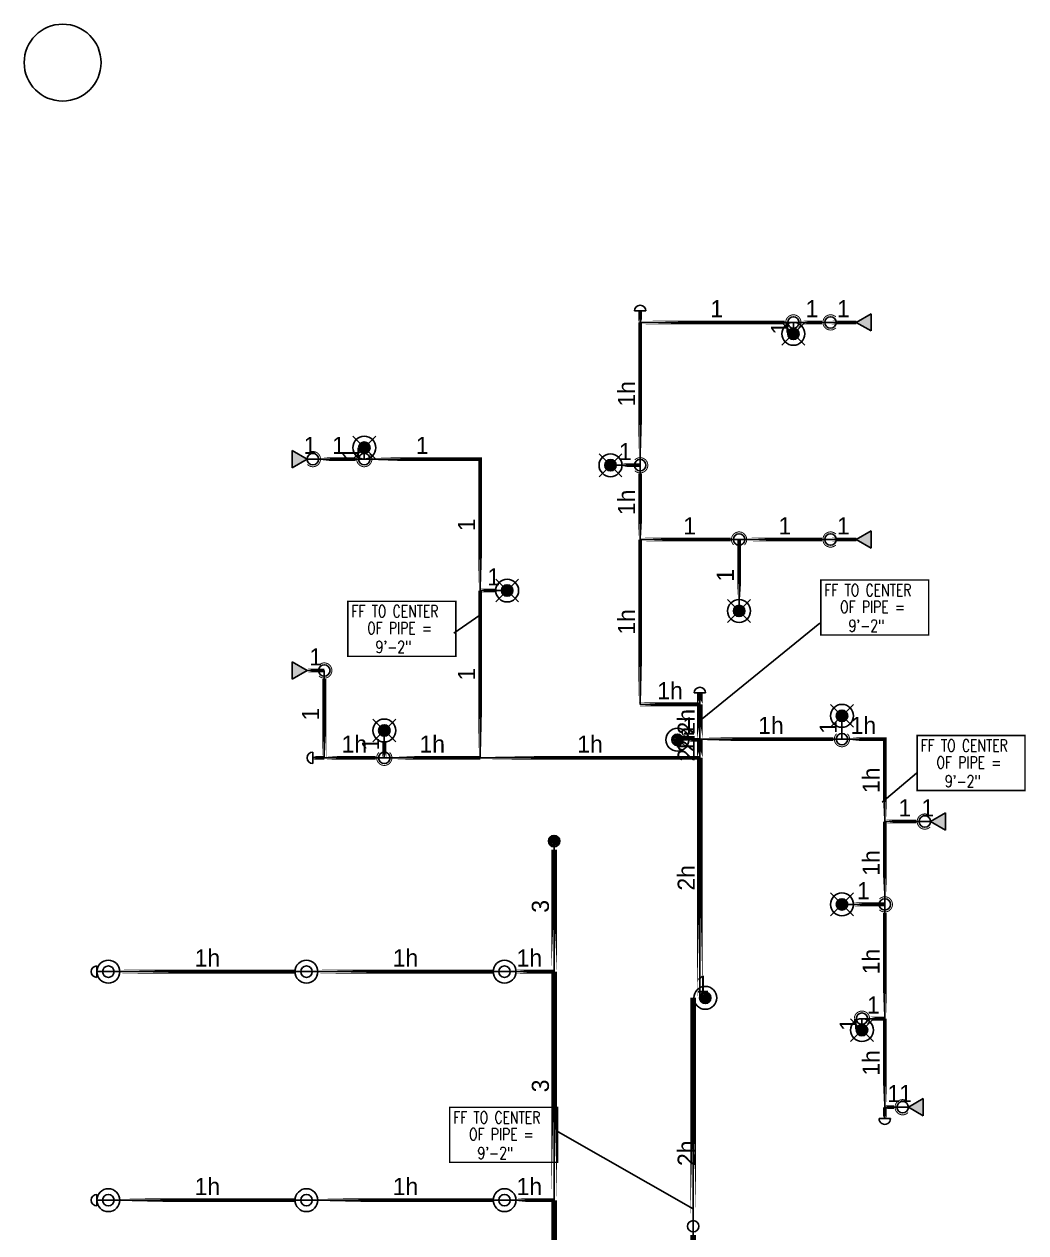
# Model space of a CAD drawing. Header units: inches. Extents: x -3368 to 19, y 7 to 1465.
# Drawn here: x -3368 to -2842, y 831 to 1465 of the extents above; entities that cross this region are included whole.
import ezdxf
from ezdxf.enums import TextEntityAlignment as Align

# ---------------------------------------------------------------- set-up
doc = ezdxf.new("R2010")
doc.units = ezdxf.units.IN
doc.header["$MEASUREMENT"] = 0
for name, color, linetype in [('Coordination', 1, 'Continuous'), ('headdn', 7, 'Continuous'), ('HEADUP', 4, 'Continuous'), ('PIPEBL', 4, 'Continuous'), ('pipemn', 6, 'Continuous'), ('PIPESPC', 7, 'Continuous'), ('spk-cap', 7, 'Continuous'), ('spk-pipedrop', 7, 'Continuous'), ('spk-piperise', 7, 'Continuous'), ('TIDYPIPE', 7, 'Continuous')]:
    doc.layers.add(name, color=color, linetype=linetype)
doc.styles.add('PDA1', font='ROMAND', dxfattribs={"width": 0.755})
doc.styles.add('PIPE', font='PIPE.SHX')

# ---------------------------------------------------------------- blocks, each defined once
blk = doc.blocks.new('dpend1')
for radius in [6, 3]:
    blk.add_circle((0, 0), radius)
for points in [[(0.01, 2.97), (-2.53, -1.59), (-2.62, 1.36)], [(0.01, 2.97), (-2.49, -1.59), (2.52, -1.59)], [(2.52, -1.59), (0.01, 2.97), (2.6, 1.47)], [(2.52, -1.59), (-2.53, -1.59), (0.01, -2.98)]]:
    blk.add_solid(points)
blk = doc.blocks.new('SPRIG1')
for radius in [6, 3]:
    blk.add_circle((0, 0), radius)
blk = doc.blocks.new('drop')
blk.add_circle((0, 0), 3)
for points in [[(0.01, 2.97), (-2.53, -1.59), (-2.62, 1.36)], [(0.01, 2.97), (-2.49, -1.59), (2.52, -1.59)], [(2.52, -1.59), (0.01, 2.97), (2.6, 1.47)], [(2.52, -1.59), (-2.53, -1.59), (0.01, -2.98)]]:
    blk.add_solid(points)
blk = doc.blocks.new('CAP')
blk.add_line((0, 3), (0, -3))
blk.add_arc((0, 0), 3, 270, 90)
blk = doc.blocks.new('side2')
for p, q in [((0, 0), (7.79, 4.5)), ((7.79, -4.5), (0, 0)), ((7.79, 4.5), (7.79, -4.5))]:
    blk.add_line(p, q)
blk.add_solid([(7.79, -4.5), (0, 0), (7.79, 4.5)])
blk = doc.blocks.new('rise')
blk.add_circle((0, 0), 3)
blk = doc.blocks.new('dpend2')
for p, q in [((-6, -6), (6, 6)), ((6, -6), (-6, 6))]:
    blk.add_line(p, q)
for radius in [6, 3]:
    blk.add_circle((0, 0), radius)
for points in [[(0, 0), (-3, 0), (-2.08, 2.07)], [(0, 0), (-3, 0), (-2.08, -2.07)], [(0, 0), (0, 3), (-2.12, 2.14)], [(0, 0), (0, -3), (-2.12, -2.14)], [(0, 0), (0, 3), (2.12, 2.14)], [(0, 0), (3, 0), (2.08, 2.07)], [(0, 0), (3, 0), (2.08, -2.07)], [(0, 0), (0, -3), (2.12, -2.14)]]:
    blk.add_solid(points)
blk = doc.blocks.new('PIPESPC')
at = {"layer": 'PIPESPC', "style": 'PIPE', "width": 0.9}
blk.add_attdef('SIZE', text='', height=9, dxfattribs=at).set_placement((0, 4.02), align=Align.CENTER)
at = {"layer": 'PIPESPC', "style": 'PIPE', "flags": 1}
blk.add_attdef('SCHED', (25.3, 3.89), '', height=9, dxfattribs=at)
blk = doc.blocks.new('TIDYRUN')
at = {"const_width": 0.5}
blk.add_lwpolyline([(-2.83, 2.83, -2.414214), (-2.83, -2.83, -1.737895)], format="xyb", dxfattribs=at)

msp = doc.modelspace()

# ---------------------------------------------------------------- linework, layer by layer
at = {"layer": 'Coordination', "color": 1}
for p, q in [((-3129.03, 1154.88), (-3142.62, 1145.45)), ((-3012.27, 1100.52), (-2950.43, 1150.69)), ((-2917.71, 1056.65), (-2899.68, 1071.89)), ((-3016.9, 843.25), (-3087.85, 883.68))]:
    msp.add_line(p, q, dxfattribs=at)
at = {"layer": 'Coordination', "color": 1, "const_width": 0.75}
for points in [[(-2949.98, 1173.34), (-2949.98, 1144.47), (-2893.31, 1144.47), (-2893.31, 1173.34), (-2949.98, 1173.34)], [(-3198.26, 1162.22), (-3198.26, 1133.35), (-3141.59, 1133.35), (-3141.59, 1162.22), (-3198.26, 1162.22)], [(-2899.39, 1091.71), (-2899.39, 1062.84), (-2842.72, 1062.84), (-2842.72, 1091.71), (-2899.39, 1091.71)], [(-3144.79, 896.46), (-3144.79, 867.59), (-3088.12, 867.59), (-3088.12, 896.46), (-3144.79, 896.46)]]:
    msp.add_lwpolyline(points, dxfattribs=at)
at = {"layer": 'PIPEBL', "color": 1}
for p, q in [((-3044.8, 1308.63), (-3044.8, 1314.63)), ((-3044.8, 1233.63), (-3044.8, 1308.63)), ((-3044.8, 1308.63), (-2964.37, 1308.63)), ((-2944.87, 1308.63), (-2964.37, 1308.63)), ((-2964.37, 1302.63), (-2964.37, 1308.63)), ((-2944.87, 1308.63), (-2931.37, 1308.63)), ((-3189.63, 1242.85), (-3189.63, 1236.85)), ((-3219.63, 1236.85), (-3216.63, 1236.85)), ((-3216.63, 1236.85), (-3189.63, 1236.85)), ((-3189.63, 1236.85), (-3128.79, 1236.85)), ((-3128.79, 1167.85), (-3128.79, 1236.85)), ((-3060.37, 1233.63), (-3044.8, 1233.63)), ((-3044.8, 1194.63), (-3044.8, 1233.63)), ((-3044.8, 1108.08), (-3044.8, 1194.63)), ((-3044.8, 1194.63), (-2992.87, 1194.63)), ((-2944.87, 1194.63), (-2992.87, 1194.63)), ((-2992.87, 1157.13), (-2992.87, 1194.63)), ((-2944.87, 1194.63), (-2931.37, 1194.63)), ((-3128.79, 1167.85), (-3114.63, 1167.85)), ((-3128.79, 1080.02), (-3128.79, 1167.85)), ((-3219.63, 1125.85), (-3210.63, 1125.85)), ((-3210.63, 1080.02), (-3210.63, 1125.85)), ((-3044.8, 1108.08), (-3013.44, 1108.08)), ((-2938.87, 1089.82), (-2938.87, 1102.05)), ((-3179.13, 1094.35), (-3179.13, 1080.02)), ((-3025.25, 1089.5), (-3013.44, 1089.5)), ((-3013.44, 1089.82), (-2938.87, 1089.82)), ((-2938.87, 1089.82), (-2916.37, 1089.82)), ((-2916.37, 1046.55), (-2916.37, 1089.82)), ((-3210.63, 1080.02), (-3216.63, 1080.02)), ((-3210.63, 1080.02), (-3179.13, 1080.02)), ((-3179.13, 1080.02), (-3128.79, 1080.02)), ((-3128.79, 1080.02), (-3013.44, 1080.02)), ((-2916.37, 1046.55), (-2916.37, 1003.05)), ((-2895.37, 1046.55), (-2916.37, 1046.55)), ((-2892.37, 1046.55), (-2895.37, 1046.55)), ((-2938.87, 1003.05), (-2916.37, 1003.05)), ((-2916.37, 943.05), (-2916.37, 1003.05)), ((-3324, 967.74), (-3330, 967.74)), ((-3324, 967.74), (-3220, 967.74)), ((-3220, 967.74), (-3116, 967.74)), ((-3116, 967.74), (-3090, 967.74)), ((-3010.62, 954), (-3013.44, 954)), ((-2928.37, 943.05), (-2916.37, 943.05)), ((-2928.37, 937.05), (-2928.37, 943.05)), ((-2916.37, 896.55), (-2916.37, 943.05)), ((-2907, 896.55), (-2916.37, 896.55)), ((-2916.37, 896.55), (-2916.37, 890.55)), ((-2904, 896.55), (-2907, 896.55)), ((-3324, 847.74), (-3330, 847.74)), ((-3324, 847.74), (-3220, 847.74)), ((-3220, 847.74), (-3116, 847.74)), ((-3116, 847.74), (-3090, 847.74))]:
    msp.add_line(p, q, dxfattribs=at)
msp.add_circle((-3348, 1445.04), 20.18, dxfattribs=at)
at = {"layer": 'pipemn', "color": 1}
for p, q in [((-3013.44, 1108.08), (-3013.44, 1114.08)), ((-3013.44, 1089.82), (-3013.44, 1108.08)), ((-3013.44, 1089.5), (-3013.44, 1089.82)), ((-3013.44, 1080.02), (-3013.44, 1089.5)), ((-3013.44, 954), (-3013.44, 1080.02)), ((-3090, 967.74), (-3090, 1036.29)), ((-3090, 847.74), (-3090, 967.74)), ((-3016.94, 834.05), (-3016.94, 954)), ((-3090, 715.74), (-3090, 847.74)), ((-3016.94, 796.75), (-3016.94, 834.05))]:
    msp.add_line(p, q, dxfattribs=at)
at = {"layer": 'TIDYPIPE', "color": 1}
for points, const_width in [([(-3044.8, 1308.63), (-3044.8, 1314.63)], 2), ([(-3044.8, 1238.13), (-3044.8, 1308.63)], 2), ([(-3044.8, 1308.63), (-2968.87, 1308.63)], 2), ([(-2959.87, 1308.63), (-2949.37, 1308.63)], 2), ([(-2944.87, 1308.63), (-2931.37, 1308.63)], 2), ([(-3212.13, 1236.85), (-3194.13, 1236.85)], 2), ([(-3185.13, 1236.85), (-3127.79, 1236.85)], 2), ([(-3128.79, 1167.85), (-3128.79, 1237.85)], 2), ([(-3054.37, 1233.63), (-3044.8, 1233.63)], 2), ([(-3044.8, 1194.63), (-3044.8, 1229.13)], 2), ([(-3044.8, 1107.08), (-3044.8, 1194.63)], 2), ([(-3044.8, 1194.63), (-2997.37, 1194.63)], 2), ([(-2992.87, 1163.13), (-2992.87, 1194.63)], 2), ([(-2988.37, 1194.63), (-2949.37, 1194.63)], 2), ([(-2944.87, 1194.63), (-2931.37, 1194.63)], 2), ([(-3128.79, 1080.02), (-3128.79, 1167.85)], 2), ([(-3128.79, 1167.85), (-3120.63, 1167.85)], 2), ([(-3219.63, 1125.85), (-3210.63, 1125.85)], 2), ([(-3210.63, 1080.02), (-3210.63, 1121.35)], 2), ([(-3013.44, 1108.08), (-3013.44, 1114.08)], 3), ([(-3045.8, 1108.08), (-3013.44, 1108.08)], 2), ([(-3013.44, 1089.82), (-3013.44, 1108.08)], 3), ([(-2916.37, 1046.55), (-2916.37, 1090.82)], 2), ([(-3179.13, 1080.02), (-3179.13, 1088.35)], 2), ([(-3019.25, 1089.5), (-3013.44, 1089.5)], 2), ([(-3013.44, 1080.02), (-3013.44, 1089.5)], 3), ([(-3013.44, 1089.82), (-2943.37, 1089.82)], 2), ([(-2934.37, 1089.82), (-2915.37, 1089.82)], 2), ([(-3216.63, 1080.02), (-3210.63, 1080.02)], 2), ([(-3210.63, 1080.02), (-3183.63, 1080.02)], 2), ([(-3174.63, 1080.02), (-3128.79, 1080.02)], 2), ([(-3128.79, 1080.02), (-3013.44, 1080.02)], 2), ([(-3013.44, 952.5), (-3013.44, 1080.02)], 3), ([(-2916.37, 1046.55), (-2899.87, 1046.55)], 2), ([(-2916.37, 1007.55), (-2916.37, 1046.55)], 2), ([(-3090, 967.74), (-3090, 1031.79)], 3), ([(-2932.87, 1003.05), (-2916.37, 1003.05)], 2), ([(-2916.37, 943.05), (-2916.37, 998.55)], 2), ([(-3318, 967.74), (-3226, 967.74)], 2), ([(-3214, 967.74), (-3122, 967.74)], 2), ([(-3110, 967.74), (-3090, 967.74)], 2), ([(-3090, 847.74), (-3090, 967.74)], 3), ([(-3016.94, 838.55), (-3016.94, 954)], 3), ([(-2923.87, 943.05), (-2916.37, 943.05)], 2), ([(-2916.37, 896.55), (-2916.37, 943.05)], 2), ([(-2916.37, 896.55), (-2911.5, 896.55)], 2), ([(-2916.37, 890.55), (-2916.37, 896.55)], 2), ([(-3318, 847.74), (-3226, 847.74)], 2), ([(-3214, 847.74), (-3122, 847.74)], 2), ([(-3110, 847.74), (-3090, 847.74)], 2), ([(-3090, 715.74), (-3090, 847.74)], 3), ([(-3016.94, 801.25), (-3016.94, 829.55)], 3)]:
    msp.add_lwpolyline(points, close=True, dxfattribs=dict(at, const_width=const_width))

# ---------------------------------------------------------------- block references
at = {"layer": 'headdn', "color": 1}
for name, p in [('dpend2', (-2964.37, 1302.63)), ('side2', (-2931.37, 1308.63)), ('dpend2', (-3060.37, 1233.63)), ('side2', (-2931.37, 1194.63)), ('dpend2', (-2992.87, 1157.13)), ('dpend1', (-3025.25, 1089.5)), ('side2', (-2892.37, 1046.55)), ('dpend1', (-3010.62, 954)), ('side2', (-2904, 896.55))]:
    msp.add_blockref(name, p, dxfattribs=at)
at = {"layer": 'headdn', "color": 1, "extrusion": (0, 0, -1), "zscale": -1, "rotation": 270}
for p in [(3189.63, 1242.85), (3114.63, 1167.85), (3179.13, 1094.35)]:
    msp.add_blockref('dpend2', p, dxfattribs=at)
at = {"layer": 'headdn', "color": 1, "extrusion": (0, 0, -1), "zscale": -1}
for p in [(3219.63, 1236.85), (3219.63, 1125.85)]:
    msp.add_blockref('side2', p, dxfattribs=at)
at = {"layer": 'headdn', "color": 1, "rotation": 90}
for p in [(-2938.87, 1102.05), (-2938.87, 1003.05), (-2928.37, 937.05)]:
    msp.add_blockref('dpend2', p, dxfattribs=at)
at = {"layer": 'HEADUP', "color": 1}
for p in [(-3324, 967.74), (-3220, 967.74), (-3116, 967.74), (-3324, 847.74), (-3220, 847.74), (-3116, 847.74)]:
    msp.add_blockref('SPRIG1', p, dxfattribs=at)
at = {"layer": 'PIPESPC', "color": 1}
ref = msp.add_blockref('PIPESPC', (-3004.59, 1308.63), dxfattribs=at)
ref.add_attrib('SIZE', '1', dxfattribs={"color": 0, "height": 9, "style": 'PIPE'}).set_placement((-3004.59, 1308.63), align=Align.BOTTOM_CENTER)
ref = msp.add_blockref('PIPESPC', (-2954.62, 1308.63), dxfattribs=at)
ref.add_attrib('SIZE', '1', dxfattribs={"color": 0, "height": 9, "style": 'PIPE'}).set_placement((-2954.62, 1308.63), align=Align.BOTTOM_CENTER)
ref = msp.add_blockref('PIPESPC', (-2938.12, 1308.63), dxfattribs=at)
ref.add_attrib('SIZE', '1', dxfattribs={"color": 0, "height": 9, "style": 'PIPE'}).set_placement((-2938.12, 1308.63), align=Align.BOTTOM_CENTER)
ref = msp.add_blockref('PIPESPC', (-2964.37, 1305.63), dxfattribs=dict(at, rotation=90))
ref.add_attrib('SIZE', '1', dxfattribs={"color": 0, "height": 9, "rotation": 90, "style": 'PIPE'}).set_placement((-2964.37, 1305.63), align=Align.BOTTOM_CENTER)
ref = msp.add_blockref('PIPESPC', (-3044.8, 1271.13), dxfattribs=dict(at, rotation=90.00000000000061))
ref.add_attrib('SIZE', '1h', dxfattribs={"color": 0, "height": 9, "rotation": 90, "style": 'PIPE'}).set_placement((-3044.8, 1271.13), align=Align.BOTTOM_CENTER)
ref = msp.add_blockref('PIPESPC', (-3218.13, 1236.85), dxfattribs=at)
ref.add_attrib('SIZE', '1', dxfattribs={"color": 0, "height": 9, "style": 'PIPE'}).set_placement((-3218.13, 1236.85), align=Align.BOTTOM_CENTER)
ref = msp.add_blockref('PIPESPC', (-3203.13, 1236.85), dxfattribs=at)
ref.add_attrib('SIZE', '1', dxfattribs={"color": 0, "height": 9, "style": 'PIPE'}).set_placement((-3203.13, 1236.85), align=Align.BOTTOM_CENTER)
ref = msp.add_blockref('PIPESPC', (-3159.21, 1236.85), dxfattribs=at)
ref.add_attrib('SIZE', '1', dxfattribs={"color": 0, "height": 9, "style": 'PIPE'}).set_placement((-3159.21, 1236.85), align=Align.BOTTOM_CENTER)
ref = msp.add_blockref('PIPESPC', (-3052.59, 1233.63), dxfattribs=at)
ref.add_attrib('SIZE', '1', dxfattribs={"color": 0, "height": 9, "style": 'PIPE'}).set_placement((-3052.59, 1233.63), align=Align.BOTTOM_CENTER)
ref = msp.add_blockref('PIPESPC', (-3189.63, 1239.85), dxfattribs=dict(at, rotation=90))
ref.add_attrib('SIZE', '1', dxfattribs={"color": 0, "height": 9, "rotation": 90, "style": 'PIPE'}).set_placement((-3189.63, 1239.85), align=Align.BOTTOM_CENTER)
ref = msp.add_blockref('PIPESPC', (-3044.8, 1214.13), dxfattribs=dict(at, rotation=89.99999999999733))
ref.add_attrib('SIZE', '1h', dxfattribs={"color": 0, "height": 9, "rotation": 90, "style": 'PIPE'}).set_placement((-3044.8, 1214.13), align=Align.BOTTOM_CENTER)
ref = msp.add_blockref('PIPESPC', (-3018.84, 1194.63), dxfattribs=at)
ref.add_attrib('SIZE', '1', dxfattribs={"color": 0, "height": 9, "style": 'PIPE'}).set_placement((-3018.84, 1194.63), align=Align.BOTTOM_CENTER)
ref = msp.add_blockref('PIPESPC', (-2968.87, 1194.63), dxfattribs=at)
ref.add_attrib('SIZE', '1', dxfattribs={"color": 0, "height": 9, "style": 'PIPE'}).set_placement((-2968.87, 1194.63), align=Align.BOTTOM_CENTER)
ref = msp.add_blockref('PIPESPC', (-2938.12, 1194.63), dxfattribs=at)
ref.add_attrib('SIZE', '1', dxfattribs={"color": 0, "height": 9, "style": 'PIPE'}).set_placement((-2938.12, 1194.63), align=Align.BOTTOM_CENTER)
ref = msp.add_blockref('PIPESPC', (-3128.79, 1202.35), dxfattribs=dict(at, rotation=90))
ref.add_attrib('SIZE', '1', dxfattribs={"color": 0, "height": 9, "rotation": 90, "style": 'PIPE'}).set_placement((-3128.79, 1202.35), align=Align.BOTTOM_CENTER)
ref = msp.add_blockref('PIPESPC', (-3121.71, 1167.85), dxfattribs=at)
ref.add_attrib('SIZE', '1', dxfattribs={"color": 0, "height": 9, "style": 'PIPE'}).set_placement((-3121.71, 1167.85), align=Align.BOTTOM_CENTER)
ref = msp.add_blockref('PIPESPC', (-2992.87, 1175.88), dxfattribs=dict(at, rotation=90))
ref.add_attrib('SIZE', '1', dxfattribs={"color": 0, "height": 9, "rotation": 90, "style": 'PIPE'}).set_placement((-2992.87, 1175.88), align=Align.BOTTOM_CENTER)
ref = msp.add_blockref('PIPESPC', (-3044.8, 1151.36), dxfattribs=dict(at, rotation=90.00000000000061))
ref.add_attrib('SIZE', '1h', dxfattribs={"color": 0, "height": 9, "rotation": 90, "style": 'PIPE'}).set_placement((-3044.8, 1151.36), align=Align.BOTTOM_CENTER)
ref = msp.add_blockref('PIPESPC', (-3215.13, 1125.85), dxfattribs=at)
ref.add_attrib('SIZE', '1', dxfattribs={"color": 0, "height": 9, "style": 'PIPE'}).set_placement((-3215.13, 1125.85), align=Align.BOTTOM_CENTER)
ref = msp.add_blockref('PIPESPC', (-3128.79, 1123.94), dxfattribs=dict(at, rotation=90))
ref.add_attrib('SIZE', '1', dxfattribs={"color": 0, "height": 9, "rotation": 90, "style": 'PIPE'}).set_placement((-3128.79, 1123.94), align=Align.BOTTOM_CENTER)
ref = msp.add_blockref('PIPESPC', (-3029.12, 1108.08), dxfattribs=at)
ref.add_attrib('SIZE', '1h', dxfattribs={"color": 0, "height": 9, "style": 'PIPE'}).set_placement((-3029.12, 1108.08), align=Align.BOTTOM_CENTER)
ref = msp.add_blockref('PIPESPC', (-3210.63, 1102.94), dxfattribs=dict(at, rotation=90))
ref.add_attrib('SIZE', '1', dxfattribs={"color": 0, "height": 9, "rotation": 90, "style": 'PIPE'}).set_placement((-3210.63, 1102.94), align=Align.BOTTOM_CENTER)
ref = msp.add_blockref('PIPESPC', (-3013.44, 1098.95), dxfattribs=dict(at, rotation=90))
ref.add_attrib('SIZE', '2h', dxfattribs={"color": 0, "height": 9, "rotation": 90, "style": 'PIPE'}).set_placement((-3013.44, 1098.95), align=Align.BOTTOM_CENTER)
ref = msp.add_blockref('PIPESPC', (-3019.34, 1089.5), dxfattribs=at)
ref.add_attrib('SIZE', '1', dxfattribs={"color": 0, "height": 9, "style": 'PIPE'}).set_placement((-3019.34, 1089.5), align=Align.BOTTOM_CENTER)
ref = msp.add_blockref('PIPESPC', (-2976.15, 1089.82), dxfattribs=at)
ref.add_attrib('SIZE', '1h', dxfattribs={"color": 0, "height": 9, "style": 'PIPE'}).set_placement((-2976.15, 1089.82), align=Align.BOTTOM_CENTER)
ref = msp.add_blockref('PIPESPC', (-2938.87, 1095.94), dxfattribs=dict(at, rotation=90))
ref.add_attrib('SIZE', '1', dxfattribs={"color": 0, "height": 9, "rotation": 90, "style": 'PIPE'}).set_placement((-2938.87, 1095.94), align=Align.BOTTOM_CENTER)
ref = msp.add_blockref('PIPESPC', (-2927.62, 1089.82), dxfattribs=at)
ref.add_attrib('SIZE', '1h', dxfattribs={"color": 0, "height": 9, "style": 'PIPE'}).set_placement((-2927.62, 1089.82), align=Align.BOTTOM_CENTER)
ref = msp.add_blockref('PIPESPC', (-3194.88, 1080.02), dxfattribs=at)
ref.add_attrib('SIZE', '1h', dxfattribs={"color": 0, "height": 9, "style": 'PIPE'}).set_placement((-3194.88, 1080.02), align=Align.BOTTOM_CENTER)
ref = msp.add_blockref('PIPESPC', (-3153.96, 1080.02), dxfattribs=at)
ref.add_attrib('SIZE', '1h', dxfattribs={"color": 0, "height": 9, "style": 'PIPE'}).set_placement((-3153.96, 1080.02), align=Align.BOTTOM_CENTER)
ref = msp.add_blockref('PIPESPC', (-3071.12, 1080.02), dxfattribs=at)
ref.add_attrib('SIZE', '1h', dxfattribs={"color": 0, "height": 9, "style": 'PIPE'}).set_placement((-3071.12, 1080.02), align=Align.BOTTOM_CENTER)
ref = msp.add_blockref('PIPESPC', (-3013.44, 1089.66), dxfattribs=dict(at, rotation=90))
ref.add_attrib('SIZE', '2h', dxfattribs={"color": 0, "height": 9, "rotation": 90, "style": 'PIPE'}).set_placement((-3013.44, 1089.66), align=Align.BOTTOM_CENTER)
ref = msp.add_blockref('PIPESPC', (-3179.13, 1087.19), dxfattribs=dict(at, rotation=90))
ref.add_attrib('SIZE', '1', dxfattribs={"color": 0, "height": 9, "rotation": 90, "style": 'PIPE'}).set_placement((-3179.13, 1087.19), align=Align.BOTTOM_CENTER)
ref = msp.add_blockref('PIPESPC', (-3013.44, 1084.76), dxfattribs=dict(at, rotation=90))
ref.add_attrib('SIZE', '2h', dxfattribs={"color": 0, "height": 9, "rotation": 90, "style": 'PIPE'}).set_placement((-3013.44, 1084.76), align=Align.BOTTOM_CENTER)
ref = msp.add_blockref('PIPESPC', (-2916.37, 1068.19), dxfattribs=dict(at, rotation=90))
ref.add_attrib('SIZE', '1h', dxfattribs={"color": 0, "height": 9, "rotation": 90, "style": 'PIPE'}).set_placement((-2916.37, 1068.19), align=Align.BOTTOM_CENTER)
ref = msp.add_blockref('PIPESPC', (-2905.87, 1046.55), dxfattribs=at)
ref.add_attrib('SIZE', '1', dxfattribs={"color": 0, "height": 9, "style": 'PIPE'}).set_placement((-2905.87, 1046.55), align=Align.BOTTOM_CENTER)
ref = msp.add_blockref('PIPESPC', (-2893.87, 1046.55), dxfattribs=at)
ref.add_attrib('SIZE', '1', dxfattribs={"color": 0, "height": 9, "style": 'PIPE'}).set_placement((-2893.87, 1046.55), align=Align.BOTTOM_CENTER)
ref = msp.add_blockref('PIPESPC', (-2916.37, 1024.8), dxfattribs=dict(at, rotation=90))
ref.add_attrib('SIZE', '1h', dxfattribs={"color": 0, "height": 9, "rotation": 90, "style": 'PIPE'}).set_placement((-2916.37, 1024.8), align=Align.BOTTOM_CENTER)
ref = msp.add_blockref('PIPESPC', (-3013.44, 1017.01), dxfattribs=dict(at, rotation=90.00000000000034))
ref.add_attrib('SIZE', '2h', dxfattribs={"color": 0, "height": 9, "rotation": 90, "style": 'PIPE'}).set_placement((-3013.44, 1017.01), align=Align.BOTTOM_CENTER)
ref = msp.add_blockref('PIPESPC', (-2927.62, 1003.05), dxfattribs=at)
ref.add_attrib('SIZE', '1', dxfattribs={"color": 0, "height": 9, "style": 'PIPE'}).set_placement((-2927.62, 1003.05), align=Align.BOTTOM_CENTER)
ref = msp.add_blockref('PIPESPC', (-3090, 1002.02), dxfattribs=dict(at, rotation=90))
ref.add_attrib('SIZE', '3', dxfattribs={"color": 0, "height": 9, "rotation": 90, "style": 'PIPE'}).set_placement((-3090, 1002.02), align=Align.BOTTOM_CENTER)
ref = msp.add_blockref('PIPESPC', (-3272, 967.74), dxfattribs=at)
ref.add_attrib('SIZE', '1h', dxfattribs={"color": 0, "height": 9, "style": 'PIPE'}).set_placement((-3272, 967.74), align=Align.BOTTOM_CENTER)
ref = msp.add_blockref('PIPESPC', (-3168, 967.74), dxfattribs=at)
ref.add_attrib('SIZE', '1h', dxfattribs={"color": 0, "height": 9, "style": 'PIPE'}).set_placement((-3168, 967.74), align=Align.BOTTOM_CENTER)
ref = msp.add_blockref('PIPESPC', (-3103, 967.74), dxfattribs=at)
ref.add_attrib('SIZE', '1h', dxfattribs={"color": 0, "height": 9, "style": 'PIPE'}).set_placement((-3103, 967.74), align=Align.BOTTOM_CENTER)
ref = msp.add_blockref('PIPESPC', (-2916.37, 973.05), dxfattribs=dict(at, rotation=90))
ref.add_attrib('SIZE', '1h', dxfattribs={"color": 0, "height": 9, "rotation": 90, "style": 'PIPE'}).set_placement((-2916.37, 973.05), align=Align.BOTTOM_CENTER)
ref = msp.add_blockref('PIPESPC', (-3012.03, 954), dxfattribs=at)
ref.add_attrib('SIZE', '1', dxfattribs={"color": 0, "height": 9, "style": 'PIPE'}).set_placement((-3012.03, 954), align=Align.BOTTOM_CENTER)
ref = msp.add_blockref('PIPESPC', (-2922.37, 943.05), dxfattribs=at)
ref.add_attrib('SIZE', '1', dxfattribs={"color": 0, "height": 9, "style": 'PIPE'}).set_placement((-2922.37, 943.05), align=Align.BOTTOM_CENTER)
ref = msp.add_blockref('PIPESPC', (-2928.37, 940.05), dxfattribs=dict(at, rotation=90))
ref.add_attrib('SIZE', '1', dxfattribs={"color": 0, "height": 9, "rotation": 90, "style": 'PIPE'}).set_placement((-2928.37, 940.05), align=Align.BOTTOM_CENTER)
ref = msp.add_blockref('PIPESPC', (-2916.37, 919.8), dxfattribs=dict(at, rotation=90))
ref.add_attrib('SIZE', '1h', dxfattribs={"color": 0, "height": 9, "rotation": 90, "style": 'PIPE'}).set_placement((-2916.37, 919.8), align=Align.BOTTOM_CENTER)
ref = msp.add_blockref('PIPESPC', (-3090, 907.74), dxfattribs=dict(at, rotation=90))
ref.add_attrib('SIZE', '3', dxfattribs={"color": 0, "height": 9, "rotation": 90, "style": 'PIPE'}).set_placement((-3090, 907.74), align=Align.BOTTOM_CENTER)
ref = msp.add_blockref('PIPESPC', (-2911.68, 896.55), dxfattribs=at)
ref.add_attrib('SIZE', '1', dxfattribs={"color": 0, "height": 9, "style": 'PIPE'}).set_placement((-2911.68, 896.55), align=Align.BOTTOM_CENTER)
ref = msp.add_blockref('PIPESPC', (-2905.5, 896.55), dxfattribs=at)
ref.add_attrib('SIZE', '1', dxfattribs={"color": 0, "height": 9, "style": 'PIPE'}).set_placement((-2905.5, 896.55), align=Align.BOTTOM_CENTER)
ref = msp.add_blockref('PIPESPC', (-3013.44, 872.38), dxfattribs=dict(at, rotation=90.00000000000031))
ref.add_attrib('SIZE', '2h', dxfattribs={"color": 0, "height": 9, "rotation": 90, "style": 'PIPE'}).set_placement((-3013.44, 872.38), align=Align.BOTTOM_CENTER)
ref = msp.add_blockref('PIPESPC', (-3272, 847.74), dxfattribs=at)
ref.add_attrib('SIZE', '1h', dxfattribs={"color": 0, "height": 9, "style": 'PIPE'}).set_placement((-3272, 847.74), align=Align.BOTTOM_CENTER)
ref = msp.add_blockref('PIPESPC', (-3168, 847.74), dxfattribs=at)
ref.add_attrib('SIZE', '1h', dxfattribs={"color": 0, "height": 9, "style": 'PIPE'}).set_placement((-3168, 847.74), align=Align.BOTTOM_CENTER)
ref = msp.add_blockref('PIPESPC', (-3103, 847.74), dxfattribs=at)
ref.add_attrib('SIZE', '1h', dxfattribs={"color": 0, "height": 9, "style": 'PIPE'}).set_placement((-3103, 847.74), align=Align.BOTTOM_CENTER)
at = {"layer": 'spk-cap', "color": 1}
for p, rotation in [((-3044.8, 1314.63), 90.00000000002842), ((-3013.44, 1114.08), 90.00000000002773), ((-3216.63, 1080.02), 180.0000000000556), ((-3330, 967.74), 180.0000000000556), ((-2916.37, 890.55), 270.0000000000834), ((-3330, 847.74), 180.0000000000556)]:
    msp.add_blockref('CAP', p, dxfattribs=dict(at, rotation=rotation))
at = {"layer": 'spk-pipedrop', "color": 1, "rotation": 90.00000000002773}
msp.add_blockref('drop', (-3090, 1036.29), dxfattribs=at)
at = {"layer": 'spk-piperise', "color": 1}
for p in [(-2964.37, 1308.63), (-2944.87, 1308.63), (-2944.87, 1194.63), (-2895.37, 1046.55), (-2907, 896.55)]:
    msp.add_blockref('rise', p, dxfattribs=at)
at = {"layer": 'spk-piperise', "color": 1, "extrusion": (0, 0, -1), "zscale": -1}
for p in [(3216.63, 1236.85), (3189.63, 1236.85)]:
    msp.add_blockref('rise', p, dxfattribs=at)
at = {"layer": 'spk-piperise', "color": 1}
for p, rotation in [((-3044.8, 1233.63), 270.000000000084), ((-2992.87, 1194.63), 180.0000000000556), ((-2938.87, 1089.82), 180.0000000000556), ((-3179.13, 1080.02), 180.0000000000556), ((-2916.37, 1003.05), 270.0000000000834), ((-2928.37, 943.05), 180.0000000000277), ((-3016.94, 834.05), 90.00000000002773)]:
    msp.add_blockref('rise', p, dxfattribs=dict(at, rotation=rotation))
at = {"layer": 'spk-piperise', "color": 1, "extrusion": (0, 0, -1), "zscale": -1, "rotation": 180}
msp.add_blockref('rise', (3210.63, 1125.85), dxfattribs=at)
at = {"layer": 'TIDYPIPE', "color": 1}
for p, rotation in [((-2964.37, 1308.63), 90), ((-2944.87, 1308.63), 180), ((-3189.63, 1236.85), 270), ((-2992.87, 1194.63), 90), ((-2944.87, 1194.63), 180), ((-2938.87, 1089.82), 270), ((-3179.13, 1080.02), 270), ((-2895.37, 1046.55), 180), ((-2928.37, 943.05), 90), ((-2907, 896.55), 180)]:
    msp.add_blockref('TIDYRUN', p, dxfattribs=dict(at, rotation=rotation))
for p in [(-3216.63, 1236.85), (-3044.8, 1233.63), (-3210.63, 1125.85), (-2916.37, 1003.05)]:
    msp.add_blockref('TIDYRUN', p, dxfattribs=at)

# ---------------------------------------------------------------- texts
at = {"layer": 'Coordination', "color": 1, "style": 'PDA1', "width": 0.755}
for s, p in [('FF TO CENTER', (-2948.1, 1164.92)), ('OF PIPE = ', (-2939.85, 1156.07)), ('FF TO CENTER', (-3196.38, 1153.8)), ('OF PIPE = ', (-3188.12, 1144.94)), ('9\'-2"', (-2935.42, 1146.21)), ('9\'-2"', (-3183.7, 1135.09)), ('FF TO CENTER', (-2897.51, 1083.28)), ('OF PIPE = ', (-2889.26, 1074.43)), ('9\'-2"', (-2884.83, 1064.57)), ('FF TO CENTER', (-3142.91, 888.04)), ('OF PIPE = ', (-3134.65, 879.18)), ('9\'-2"', (-3130.22, 869.33))]:
    msp.add_text(s, height=6.3, dxfattribs=at).set_placement(p)

doc.saveas('drawing.dxf')
